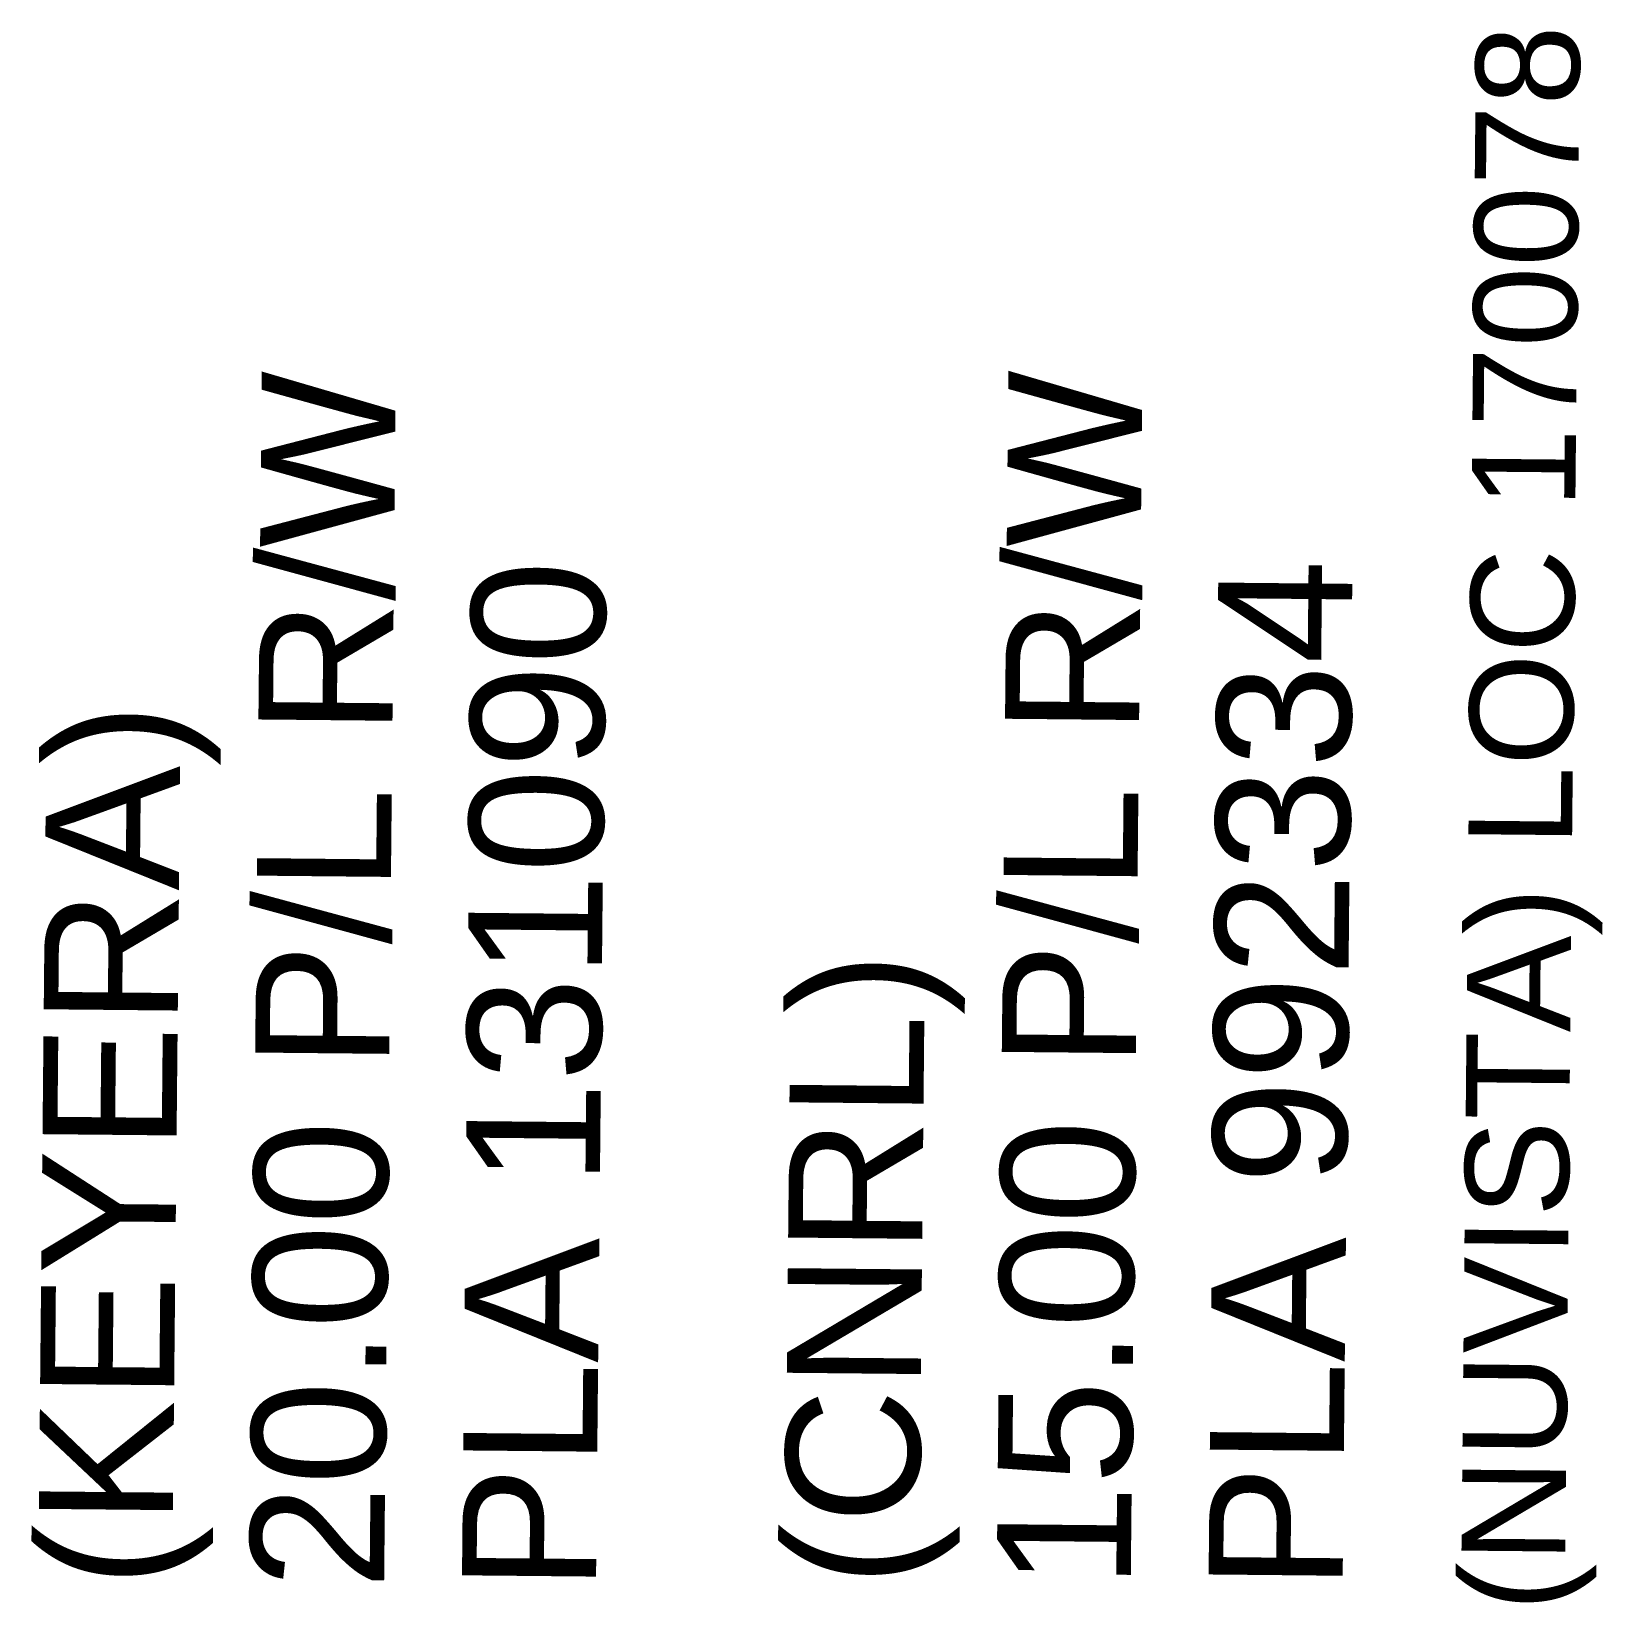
# Model space of a CAD drawing. Extents: x 380192 to 391966, y 6058532 to 6064394.
# Drawn here: x 386393.8 to 386505.1, y 6059756 to 6059867.3 of the extents above; entities that cross this region are included whole.
import ezdxf
from ezdxf.enums import TextEntityAlignment as Align

# ---------------------------------------------------------------- set-up
doc = ezdxf.new("R2010")
doc.units = 0
doc.header["$LTSCALE"] = 5
doc.layers.add('C-AR-T', color=13, linetype='Continuous', lineweight=9)
doc.layers.add('F-RW-T', color=190, linetype='Continuous', lineweight=9)
doc.styles.add('A60', font='arial.ttf', dxfattribs={"height": 7.35})
doc.styles.add('A80', font='arial.ttf', dxfattribs={"height": 9.5})

msp = doc.modelspace()

# ---------------------------------------------------------------- texts
at = {"layer": 'C-AR-T', "style": 'A60'}
msp.add_text('(NUVISTA) LOC 170078', height=7.35, rotation=89.4461, dxfattribs=at).set_placement((386498.72, 6059755.36), align=Align.MIDDLE_LEFT)
at = {"layer": 'F-RW-T', "style": 'A80'}
for s, p in [('20.00 P/L R/W', (386414, 6059756.92)), ('15.00 P/L R/W', (386466.9, 6059756.97)), ('PLA 131090', (386429.01, 6059756.77)), ('PLA 992334', (386481.91, 6059756.83)), ('(KEYERA)', (386398.99, 6059757.06)), ('(CNRL)', (386451.89, 6059757.12))]:
    msp.add_text(s, height=9.5, rotation=89.4461, dxfattribs=at).set_placement(p, align=Align.MIDDLE_LEFT)

doc.saveas('drawing.dxf')
